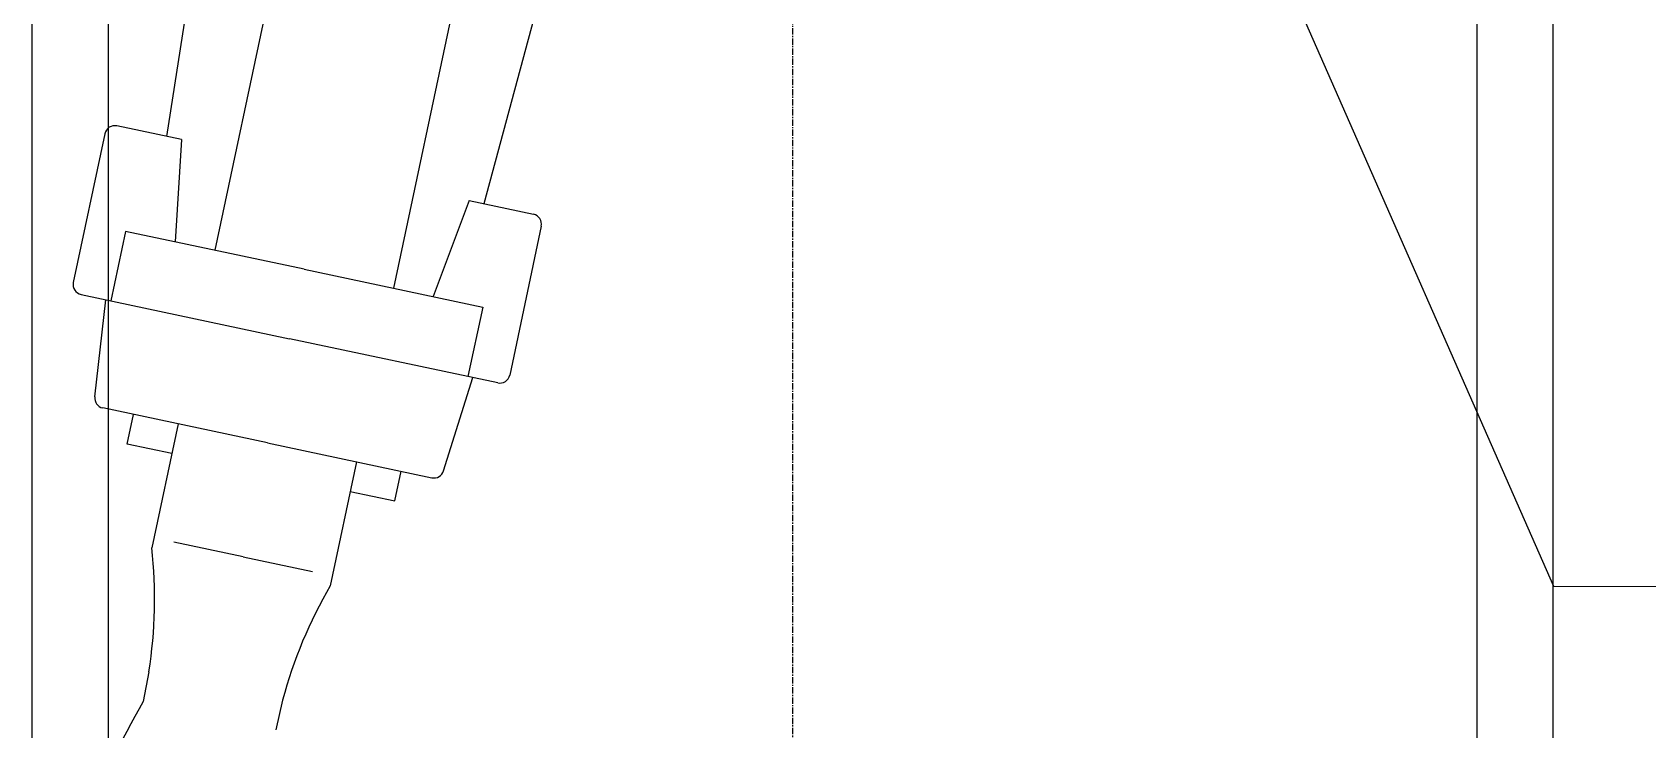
# Model space of a CAD drawing. Extents: x -668440 to 1010955, y -1678500 to 210463.
# Drawn here: x -558648 to -555461, y -1047108 to -1045732 of the extents above; entities that cross this region are included whole.
import ezdxf

# ---------------------------------------------------------------- set-up
doc = ezdxf.new("R2010")
doc.units = 0
doc.header["$MEASUREMENT"] = 0
doc.linetypes.add('CENTER', pattern=[2, 1.25, -0.25, 0.25, -0.25])
doc.layers.get('0').update_dxf_attribs({"color": 3, "linetype": 'CONTINUOUS'})
for name, color, linetype in [('100', 5, 'CENTER'), ('_1-3_L-CS', 1, 'CONTINUOUS'), ('COL_H-300x300x10x15x13', 7, 'CONTINUOUS'), ('注記', 3, 'CONTINUOUS')]:
    doc.layers.add(name, color=color, linetype=linetype)

# ---------------------------------------------------------------- blocks, each defined once
blk = doc.blocks.new('tc02')
at = {"layer": '注記', "color": 4, "linetype": 'Continuous'}
for p, q in [((-18638.46, 32650.62), (-18634.46, 32577.62)), ((-18620.46, 32650.62), (-18620.46, 32557.62)), ((-18584.46, 32650.62), (-18584.46, 32557.62)), ((-18566.46, 32650.62), (-18570.46, 32577.62)), ((-18631.46, 32577.62), (-18644.46, 32577.62)), ((-18631.46, 32577.62), (-18628.46, 32557.62)), ((-18573.46, 32577.62), (-18576.46, 32557.62)), ((-18573.46, 32577.62), (-18560.46, 32577.62)), ((-18646.46, 32575.62), (-18646.46, 32545.62)), ((-18558.46, 32575.62), (-18558.46, 32545.62)), ((-18602.46, 32557.62), (-18638.46, 32557.62)), ((-18638.46, 32557.62), (-18638.46, 32543.62)), ((-18602.46, 32557.62), (-18566.46, 32557.62)), ((-18566.46, 32557.62), (-18566.46, 32543.62)), ((-18644.46, 32543.62), (-18602.46, 32543.62)), ((-18637.63, 32524.43), (-18639.46, 32543.62)), ((-18560.46, 32543.62), (-18602.46, 32543.62)), ((-18567.29, 32524.43), (-18565.46, 32543.62)), ((-18602.46, 32522.62), (-18635.64, 32522.62)), ((-18629.46, 32516.62), (-18629.46, 32522.62)), ((-18620.46, 32522.62), (-18620.46, 32497.62)), ((-18602.46, 32522.62), (-18569.28, 32522.62)), ((-18584.46, 32522.62), (-18584.46, 32497.62)), ((-18575.46, 32516.62), (-18575.46, 32522.62)), ((-18620.46, 32516.62), (-18629.46, 32516.62)), ((-18584.46, 32516.62), (-18575.46, 32516.62)), ((-18602.46, 32499.62), (-18616.46, 32499.62)), ((-18602.46, 32499.62), (-18588.46, 32499.62)), ((-18615.94, 32473.61), (-18615.81, 32467.61)), ((-18588.98, 32473.61), (-18589.11, 32467.61))]:
    blk.add_line(p, q, dxfattribs=at)
for centre, radius, start, end in [((-18644.46, 32575.62), 2, 90, 180), ((-18560.46, 32575.62), 2, 0, 90), ((-18644.46, 32545.62), 2, 180, 270), ((-18560.46, 32545.62), 2, 270, 0), ((-18635.64, 32524.62), 2, 185.4404, 270), ((-18569.28, 32524.62), 2, 270, 354.5596), ((-18708.46, 32468.62), 92.66, 3.0891, 18.2394), ((-18496.46, 32468.62), 92.66, 161.7606, 176.9109), ((-18385.01, 32394.72), 242.04, 162.4725, 168.827)]:
    blk.add_arc(centre, radius, start, end, dxfattribs=at)
blk = doc.blocks.new('剛接合部C1Y')
at = {"layer": '100'}
blk.add_line((-222784.62063, -411532.4084), (-222784.62063, -407799.07507), dxfattribs=at)
at = {"layer": '_1-3_L-CS'}
for p, q in [((-222714.62063, -409125.27507), (-222634.52507, -409307.21283)), ((-222634.52507, -409307.21283), (-222537.2322, -409307.51848))]:
    blk.add_line(p, q, dxfattribs=at)
at = {"layer": 'COL_H-300x300x10x15x13'}
for p, q in [((-222934.62063, -409599.07507), (-222934.62063, -407799.07507)), ((-222919.62063, -409599.07507), (-222919.62063, -407799.07507)), ((-222649.62063, -409599.07507), (-222649.62063, -407799.07507)), ((-222634.62063, -409599.07507), (-222634.62063, -407799.07507))]:
    blk.add_line(p, q, dxfattribs=at)
at = {"rotation": 348.0238675557966}
blk.add_blockref('tc02', (-211439.27873, -444953.77087, 500), dxfattribs=at)

msp = doc.modelspace()

# ---------------------------------------------------------------- block references
at = {"xscale": 10, "yscale": 10, "zscale": 10}
msp.add_blockref('剛接合部C1Y', (1670698.6842, 3046247.35843, 5600), dxfattribs=at)

doc.saveas('drawing.dxf')
